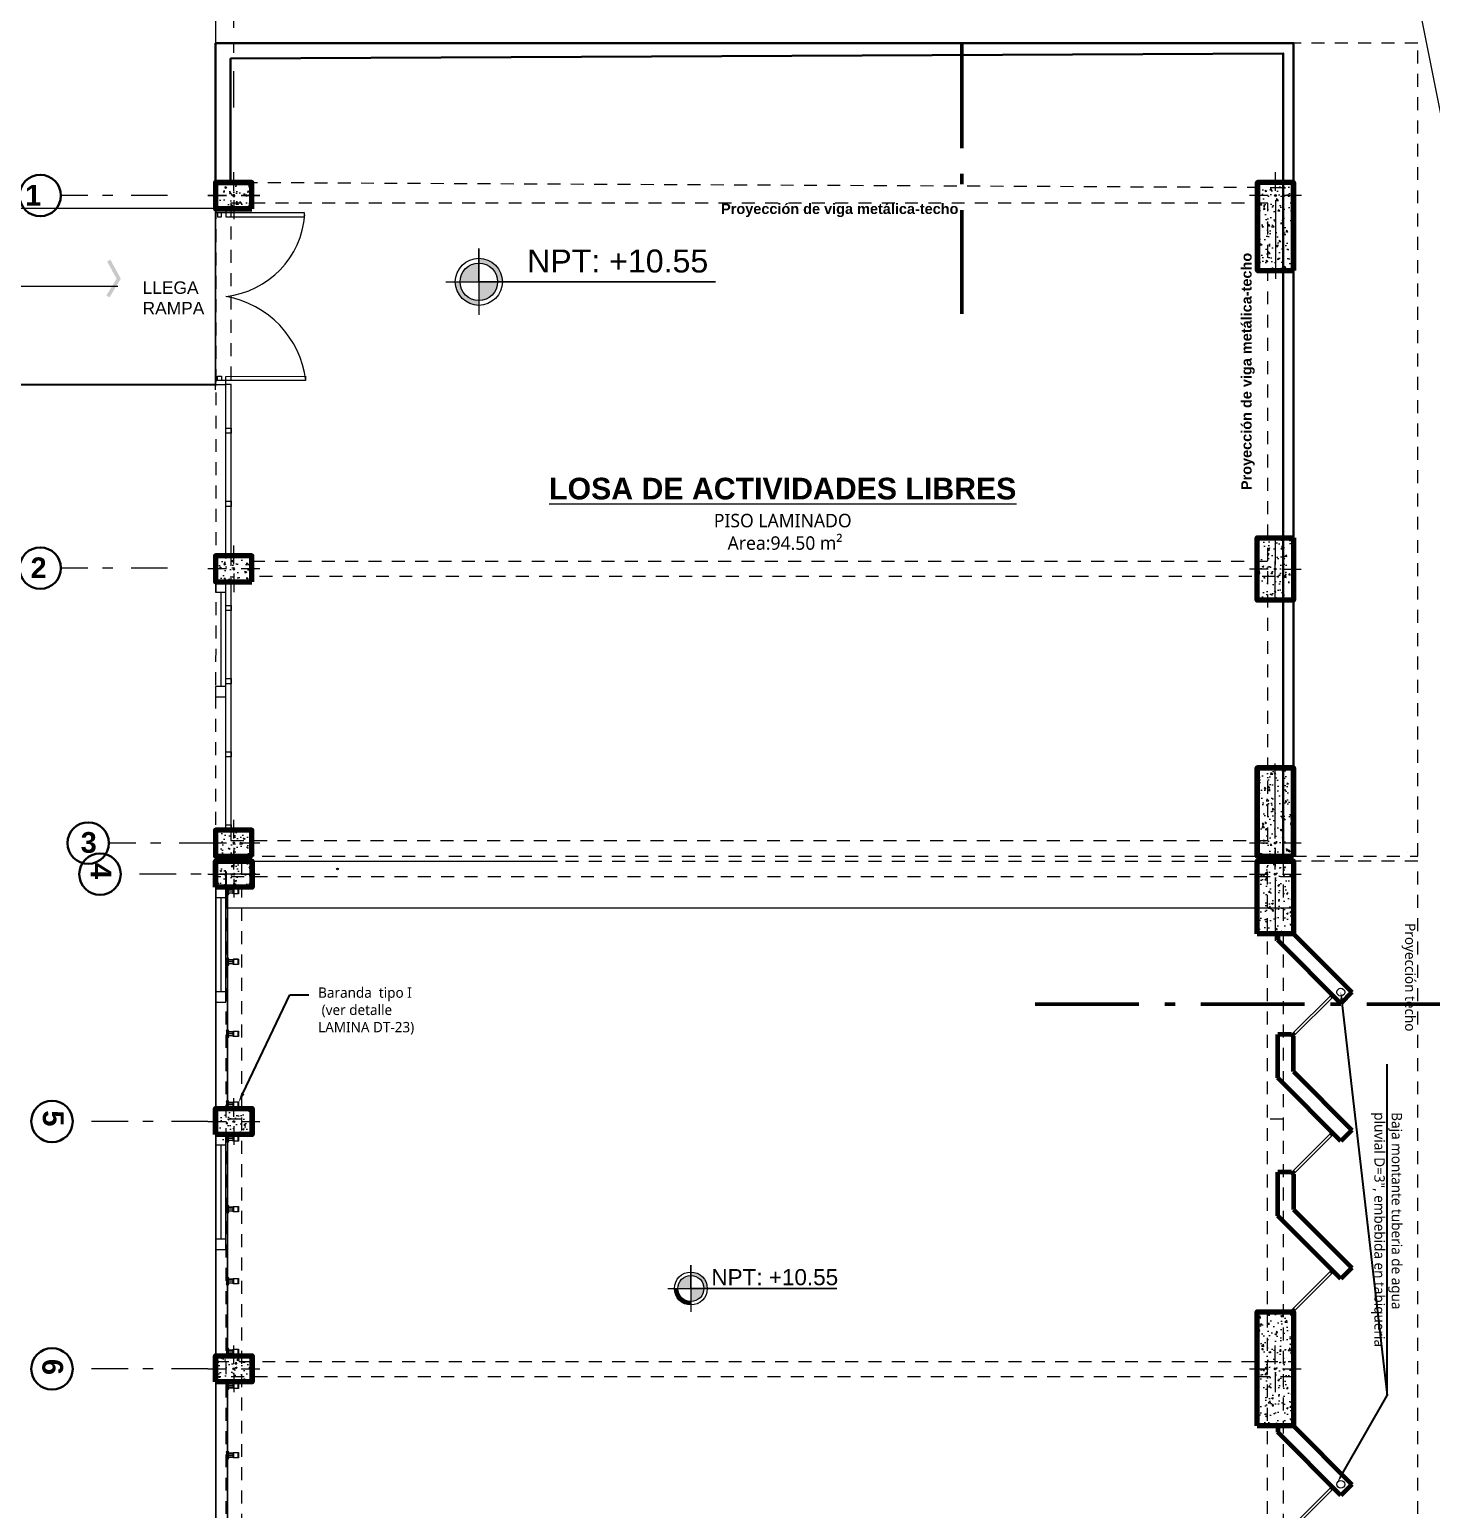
# Model space of a CAD drawing. Header units: metres. Extents: x 27 to 147, y -173 to 8.
# Drawn here: x 115.34 to 128.87, y -17.71 to -3.43 of the extents above; entities that cross this region are included whole.
import ezdxf
from ezdxf import colors
from ezdxf.entities.mleader import LeaderData, LeaderLine
from ezdxf.enums import TextEntityAlignment as Align
from ezdxf.math import Vec2, Vec3

# ---------------------------------------------------------------- set-up
doc = ezdxf.new("R2010")
doc.units = ezdxf.units.M
for name, pattern in [('1CORTE', [1.5, 1, -0.25, 0, -0.25]), ('DASHED2', [0.375, 0.25, -0.125]), ('Dot & Dashed', [0.670278, 0.352778, -0.176389, 0, -0.141111]), ('HIDDEN2', [0.1875, 0.125, -0.0625]), ('Rayas', [282.222223, 141.111112, -141.111112]), ('RAYITAS2', [0.1875, 0.125, -0.0625])]:
    doc.linetypes.add(name, pattern=pattern)
for name, color, linetype, lineweight in [('05', 152, 'Continuous', 50), ('2D Drafting - General_Pen_No__46', 7, 'Continuous', 25), ('AA. Proyeccion Corte', 10, '1CORTE', 50), ('COLUMNAS 50', 32, 'Continuous', 70), ('Cotas varias El', 253, 'Continuous', 13), ('flechas', 180, 'Continuous', 15), ('GRAFO 0 BLANCO', 7, 'Continuous', 0), ('GRAFO 3', 22, 'Continuous', 30), ('GRAFO 4', 7, 'Continuous', 30), ('GRAFO01', 7, 'Continuous', 0), ('Letras El', 9, 'Continuous', 5), ('letras sr', 7, 'Continuous', 5), ('Muros el', 144, 'Continuous', 60), ('parasoles', 11, 'Continuous', 20), ('Proyeccciones', 1, 'DASHED2', 18), ('PROYECCION LOSA', 7, 'Rayas', 5), ('proyecciones', 1, 'DASHED2', 5), ('Structural - Bearing_Pen_No__20', 1, 'Continuous', 0), ('TEXTO 100', 7, 'Continuous', 20), ('tuberia de montantes', 10, 'Continuous', 0), ('Vanos', 140, 'Continuous', 5), ('vidrio templado', 150, 'Continuous', 5)]:
    doc.layers.add(name, color=color, linetype=linetype, lineweight=lineweight)
doc.layers.add('Structural - Combined_Pen_No__161', color=7, linetype='Continuous', lineweight=13, true_color=0x6a6a6a)
doc.styles.add('Generales', font='trebuc.ttf', dxfattribs={"height": 0.1})
doc.styles.add('GENERATED_STYLE_1', font='arialbd.ttf')
doc.styles.add('GENERATED_STYLE_2', font='arial.ttf')
doc.styles.add('JOS', font='arial.ttf', dxfattribs={"height": 1})
doc.styles.add('Santa Rosa 1 50', font='trebuc.ttf')
pattern_1 = [(320, (0, 0), (-0.015060515, -0.17214244), [0.018, -0.198]), (265, (0, 0), (0.18052611, 0.03330032), [0.0144, -0.1584]), (10.45144, (-0.00126, -0.01435), (0.1654656, -0.13884213), [0.01529765, -0.16827411]), (316.1842, (0.048, -7e-10), (-0.03972463, -0.25613792), [0.027, -0.297]), (6.63563, (0.0447, -0.02134), (0.23378846, -0.22431887), [0.02294648, -0.2524113]), (261.18416, (0.048, -7e-10), (0.23378846, -0.22431887), [0.0216, -0.2376]), (291, (0.036, -0.024), (-0.096628536, -0.14325769), [0.018, -0.198]), (236, (0.036, -0.024), (0.17403601, -0.05839568), [0.0144, -0.1584]), (341.45144, (0.02795, -0.03594), (0.07740747, -0.20165337), [0.01529765, -0.16827411]), (307.5, (0, 0), (0.079894525, -0.002918366), [0, -0.15648, 0, -0.1608, 0, -0.159]), (277.5, (0, 0), (0.09465881, -0.06313669), [0, -0.09168, 0, -0.15288, 0, -0.0606]), (237.5, (7e-10, 0.05352), (-0.005413171, -0.128117385), [0, -0.06, 0, -0.1872, 0, -0.2484]), (227.5, (1e-09, 0.07752), (0.024025194, -0.13996468), [0, -0.078, 0, -0.12432, 0, -0.1764])]

# ---------------------------------------------------------------- blocks, each defined once
blk = doc.blocks.new('columna pasillos')
at = {"layer": 'GRAFO 0 BLANCO'}
h = blk.add_hatch(dxfattribs=at)
h.set_pattern_fill('AR-CONC', color=256, scale=0.024, angle=-90)
h.set_pattern_definition(pattern_1)
h.paths.add_polyline_path([(-235.535, 35.024), (-235.785, 35.024), (-235.785, 34.674), (-235.535, 34.674)])
h.paths.add_polyline_path([(-235.651, 34.849, -1), (-235.668, 34.849, -1)], flags=16)
at = {"layer": 'COLUMNAS 50', "color": 1, "linetype": 'Continuous', "lineweight": 9}
for p, q in [((-235.66, 35.099), (-235.66, 34.919)), ((-235.705, 34.849), (-235.885, 34.849)), ((-235.66, 34.779), (-235.66, 34.599)), ((-235.615, 34.849), (-235.435, 34.849))]:
    blk.add_line(p, q, dxfattribs=at)
at = {"layer": 'COLUMNAS 50', "linetype": 'Continuous'}
blk.add_lwpolyline([(-235.785, 35.024), (-235.535, 35.024), (-235.535, 34.674), (-235.785, 34.674)], close=True, dxfattribs=at)
at = {"layer": 'COLUMNAS 50', "color": 1, "linetype": 'Continuous', "lineweight": 9}
blk.add_circle((-235.66, 34.849), 0.00871, dxfattribs=at)
blk.add_point((-235.66, 34.849), dxfattribs=at)
blk = doc.blocks.new('A$C080739DF')
at = {"layer": 'parasoles', "linetype": 'Continuous'}
h = blk.add_hatch(dxfattribs=at)
h.set_pattern_fill('LIGHTWEIGHT_CONCRETE', color=256, scale=0.001, style=0, pattern_type=2)
h.set_pattern_definition([(0, (184.8167, -24.7291), (0, 0.779423), [0.04875, -0.40125]), (0, (185.0417, -24.3394), (0, 0.779423), [0.04875, -0.40125]), (60, (184.8167, -24.7291), (-0.675, 0.3897114), [0.04875, -0.40125]), (60, (185.2667, -24.7291), (-0.675, 0.3897114), [0.04875, -0.40125]), (120, (184.8655, -24.7291), (0.675, 0.3897114), [0.04875, -0.40125]), (120, (185.3155, -24.7291), (0.675, 0.3897114), [0.04875, -0.40125]), (0, (184.81671, -24.6541), (0, 0.15), [0, -0.15, 0, -0.225]), (45, (184.89171, -24.6541), (-0.10606602, 0.10606602), [0, -0.1125, 0, -0.1875])])
h.paths.add_polyline_path([(0, 0), (0.1, 0), (0.1, 0.1), (0, 0.1)])
for p, q in [((0.1, 1.112), (0, 1.112)), ((0, 1.112), (0, 1.012)), ((0, 1.012), (0.1, 1.012)), ((0.1, 1.012), (0.1, 1.112)), ((0.1, 0.1), (0, 0.1)), ((0, 0.1), (0, 0)), ((0.1, 0), (0.1, 0.1)), ((0, 0), (0.1, 0))]:
    blk.add_line(p, q, dxfattribs=at)
at = {"layer": 'parasoles', "linetype": 'Continuous', "flags": 128}
for points in [[(0, 1.012), (0, 0.1)], [(0.05, 0.1), (0.05, 1.012)]]:
    blk.add_lwpolyline(points, dxfattribs=at)

msp = doc.modelspace()

# ---------------------------------------------------------------- hatches: boundary and pattern name
at = {"layer": 'flechas'}
msp.add_hatch(color=256, dxfattribs=at).paths.add_polyline_path([(116.123, -5.648), (116.092, -5.665), (116.183, -5.832), (116.085, -5.994), (116.115, -6.012), (116.224, -5.832)])
at = {"layer": 'GRAFO 0 BLANCO'}
h = msp.add_hatch(dxfattribs=at)
h.set_pattern_fill('AR-CONC', color=256, scale=0.024, angle=-90)
h.set_pattern_definition(pattern_1)
h.paths.add_polyline_path([(127.542, -4.904), (127.192, -4.904), (127.192, -5.754), (127.542, -5.754)])
h.paths.add_polyline_path([(127.359, -5.029, -1), (127.376, -5.029, -1)], flags=16)
h = msp.add_hatch(dxfattribs=at)
h.set_pattern_fill('AR-CONC', color=256, scale=0.024)
h.set_pattern_definition([(50, (-58.19842, 47.69486), (0.17214244, -0.01506051), [0.018, -0.198]), (355, (-58.19842, 47.69486), (-0.03330032, 0.18052611), [0.0144, -0.1584]), (100.45144, (-58.18408, 47.6936), (0.13884212, 0.1654656), [0.01529765, -0.1682741]), (46.1842, (-58.19842, 47.74286), (0.25613792, -0.03972463), [0.027, -0.297]), (96.63564, (-58.17708, 47.73954), (0.22431887, 0.23378846), [0.02294648, -0.2524113]), (351.18416, (-58.19842, 47.74286), (0.22431887, 0.23378846), [0.0216, -0.2376]), (21, (-58.17442, 47.73086), (0.14325769, -0.09662853), [0.018, -0.198]), (326, (-58.17442, 47.73086), (0.05839568, 0.17403601), [0.0144, -0.1584]), (71.45144, (-58.16248, 47.7228), (0.20165337, 0.07740748), [0.01529765, -0.1682741]), (37.5, (-58.19842, 47.694855), (0.002918365, 0.079894525), [0, -0.15648, 0, -0.1608, 0, -0.159]), (7.5, (-58.19842, 47.694855), (0.06313669, 0.09465881), [0, -0.09168, 0, -0.15288, 0, -0.0606]), (327.5, (-58.25194, 47.694855), (0.128117385, -0.00541317), [0, -0.06, 0, -0.1872, 0, -0.2484]), (317.5, (-58.27594, 47.69486), (0.13996468, 0.024025196), [0, -0.078, 0, -0.12432, 0, -0.1764])])
h.paths.add_polyline_path([(127.54, -8.334), (127.19, -8.334), (127.19, -8.934), (127.54, -8.934)])
h = msp.add_hatch(dxfattribs=at)
h.set_pattern_fill('AR-CONC', color=256, scale=0.024, angle=-90)
h.set_pattern_definition(pattern_1)
h.paths.add_polyline_path([(127.54, -11.404), (127.54, -10.554), (127.19, -10.554), (127.19, -11.404)])
h.paths.add_polyline_path([(127.356, -11.279, -1), (127.373, -11.279, -1)], flags=16)
h = msp.add_hatch(dxfattribs=at)
h.set_pattern_fill('AR-CONC', color=256, scale=0.024)
h.set_pattern_definition([(50, (162.21363, 224.08091), (0.17214244, -0.015060515), [0.018, -0.198]), (355, (162.21363, 224.08091), (-0.03330032, 0.18052611), [0.0144, -0.1584]), (100.45144, (162.22798, 224.07966), (0.13884213, 0.1654656), [0.01529765, -0.16827411]), (46.1842, (162.21363, 224.1289), (0.25613792, -0.03972463), [0.027, -0.297]), (96.63563, (162.23498, 224.1256), (0.22431887, 0.23378846), [0.02294648, -0.2524113]), (351.18416, (162.21363, 224.1289), (0.22431887, 0.23378846), [0.0216, -0.2376]), (21, (162.23763, 224.11691), (0.14325769, -0.096628536), [0.018, -0.198]), (326, (162.23763, 224.11691), (0.05839568, 0.17403601), [0.0144, -0.1584]), (71.45144, (162.24957, 224.10886), (0.20165337, 0.07740747), [0.01529765, -0.16827411]), (37.5, (162.213634, 224.08091), (0.002918366, 0.079894525), [0, -0.15648, 0, -0.1608, 0, -0.159]), (7.5, (162.21363, 224.08091), (0.06313669, 0.09465881), [0, -0.09168, 0, -0.15288, 0, -0.0606]), (327.5, (162.160114, 224.08091), (0.128117385, -0.005413171), [0, -0.06, 0, -0.1872, 0, -0.2484]), (317.5, (162.13611, 224.08091), (0.13996468, 0.024025194), [0, -0.078, 0, -0.12432, 0, -0.1764])])
h.paths.add_polyline_path([(127.19, -12.154), (127.54, -12.154), (127.54, -11.454), (127.19, -11.454)])
h.paths.add_polyline_path([(127.356, -11.579, -1), (127.373, -11.579, -1)], flags=16)
h = msp.add_hatch(dxfattribs=at)
h.set_pattern_fill('AR-CONC', color=256, scale=0.024)
h.set_pattern_definition([(50, (162.21363, 219.30591), (0.17214244, -0.015060515), [0.018, -0.198]), (355, (162.21363, 219.30591), (-0.03330032, 0.18052611), [0.0144, -0.1584]), (100.45144, (162.22798, 219.30466), (0.13884213, 0.1654656), [0.01529765, -0.16827411]), (46.1842, (162.21363, 219.35391), (0.25613792, -0.03972463), [0.027, -0.297]), (96.63563, (162.23498, 219.3506), (0.22431887, 0.23378846), [0.02294648, -0.2524113]), (351.18416, (162.21363, 219.3539), (0.22431887, 0.23378846), [0.0216, -0.2376]), (21, (162.23763, 219.34191), (0.14325769, -0.096628536), [0.018, -0.198]), (326, (162.23763, 219.34191), (0.05839568, 0.17403601), [0.0144, -0.1584]), (71.45144, (162.24957, 219.33386), (0.20165337, 0.07740747), [0.01529765, -0.16827411]), (37.5, (162.213634, 219.30591), (0.002918366, 0.079894525), [0, -0.15648, 0, -0.1608, 0, -0.159]), (7.5, (162.21363, 219.30591), (0.06313669, 0.09465881), [0, -0.09168, 0, -0.15288, 0, -0.0606]), (327.5, (162.160114, 219.30591), (0.128117385, -0.005413171), [0, -0.06, 0, -0.1872, 0, -0.2484]), (317.5, (162.13611, 219.30591), (0.13996468, 0.024025194), [0, -0.078, 0, -0.12432, 0, -0.1764])])
h.paths.add_polyline_path([(127.19, -16.904), (127.54, -16.904), (127.54, -15.804), (127.19, -15.804)])
h.paths.add_polyline_path([(127.356, -16.354, -1), (127.373, -16.354, -1)], flags=16)
at = {"layer": 'TEXTO 100', "ltscale": 1.3}
h = msp.add_hatch(color=7, dxfattribs=at)
edge = h.paths.add_edge_path()
edge.add_line((119.86, -5.862), (119.679, -5.862))
edge.add_line((119.679, -5.862), (119.679, -6.042))
edge.add_arc((119.679, -5.862), 0.181, 270, 360)
edge = h.paths.add_edge_path()
edge.add_arc((119.679, -5.862), 0.181, 90, 180)
edge.add_line((119.499, -5.862), (119.679, -5.862))
edge.add_line((119.679, -5.862), (119.679, -5.681))
edge = h.paths.add_edge_path()
edge.add_line((119.679, -5.635), (119.679, -5.681))
edge.add_arc((119.679, -5.862), 0.181, 0, 90, ccw=False)
edge.add_line((119.86, -5.862), (119.906, -5.862))
edge.add_arc((119.679, -5.862), 0.227, 0, 90)
for color, points in [(7, [(119.499, -5.862), (119.453, -5.862, 0.414214), (119.679, -6.088), (119.679, -6.042, -0.414214)]), (256, [(121.599, -15.578), (121.566, -15.578, 0.416353), (121.726, -15.737), (121.726, -15.705, -0.416899)])]:
    msp.add_hatch(color=color, dxfattribs=at).paths.add_polyline_path(points)
h = msp.add_hatch(color=256, dxfattribs=at)
edge = h.paths.add_edge_path()
edge.add_line((121.852, -15.578), (121.725, -15.578))
edge.add_line((121.725, -15.578), (121.725, -15.705))
edge.add_arc((121.725, -15.578), 0.126, 270, 360)
edge = h.paths.add_edge_path()
edge.add_arc((121.725, -15.578), 0.126, 90, 180)
edge.add_line((121.599, -15.578), (121.725, -15.578))
edge.add_line((121.725, -15.578), (121.725, -15.452))
edge = h.paths.add_edge_path()
edge.add_line((121.725, -15.419), (121.725, -15.452))
edge.add_arc((121.725, -15.578), 0.126, 0, 90, ccw=False)
edge.add_line((121.852, -15.578), (121.884, -15.578))
edge.add_arc((121.725, -15.578), 0.159, 0, 90)

# ---------------------------------------------------------------- linework, layer by layer
msp.add_line((113.628, -6.854), (117.142, -6.854))
at = {"layer": '05'}
msp.add_lwpolyline([(117.489, -8.757), (117.489, -8.507), (117.139, -8.507), (117.139, -8.757)], close=True, dxfattribs=at)
msp.add_lwpolyline([(117.489, -8.757), (117.489, -8.507), (117.139, -8.507), (117.139, -8.757)], close=True, dxfattribs=at)
msp.add_lwpolyline([(117.489, -11.404), (117.49, -11.404), (117.49, -11.154), (117.14, -11.154), (117.14, -11.404)], dxfattribs=at)
at = {"layer": 'AA. Proyeccion Corte', "color": 7}
for p, q in [((124.339, -6.171), (124.339, 0.57)), ((125.048, -12.835), (132.521, -12.835))]:
    msp.add_line(p, q, dxfattribs=at)
at = {"layer": 'COLUMNAS 50', "color": 1, "linetype": 'Continuous', "lineweight": 9}
for p, q in [((127.367, -4.984), (127.367, -4.804)), ((127.297, -5.029), (127.117, -5.029)), ((127.367, -5.074), (127.367, -5.834)), ((127.617, -5.029), (127.437, -5.029)), ((127.365, -11.234), (127.364, -10.511)), ((127.295, -11.279), (127.115, -11.279)), ((127.615, -11.279), (127.435, -11.279)), ((127.365, -11.324), (127.365, -11.504)), ((127.365, -11.534), (127.365, -11.354)), ((127.115, -11.579), (127.295, -11.579)), ((127.365, -11.624), (127.365, -12.223)), ((127.435, -11.579), (127.615, -11.579)), ((127.365, -16.309), (127.365, -16.129)), ((127.115, -16.354), (127.295, -16.354)), ((127.365, -16.399), (127.365, -16.579)), ((127.435, -16.354), (127.615, -16.354))]:
    msp.add_line(p, q, dxfattribs=at)
at = {"layer": 'COLUMNAS 50', "linetype": 'Continuous'}
for p, q in [((127.19, -4.904), (127.19, -5.754)), ((127.54, -4.904), (127.54, -5.754)), ((127.19, -5.754), (127.54, -5.754)), ((127.19, -11.404), (127.19, -10.554)), ((127.19, -10.554), (127.54, -10.554)), ((127.54, -10.554), (127.54, -11.404))]:
    msp.add_line(p, q, dxfattribs=at)
for points in [[(127.542, -5.754), (127.542, -4.904), (127.192, -4.904), (127.192, -5.754)], [(127.54, -8.334), (127.54, -8.934), (127.19, -8.934), (127.19, -8.334)], [(127.54, -11.404), (127.54, -10.554), (127.19, -10.554), (127.19, -11.404)], [(127.19, -12.154), (127.19, -11.454), (127.54, -11.454), (127.54, -12.154)], [(127.19, -16.904), (127.19, -15.804), (127.54, -15.804), (127.54, -16.904)]]:
    msp.add_lwpolyline(points, close=True, dxfattribs=at)
at = {"layer": 'COLUMNAS 50', "color": 1, "linetype": 'Continuous', "lineweight": 9}
for centre in [(127.367, -5.029), (127.365, -11.279), (118.315, -11.529), (118.315, -11.529), (127.365, -11.579), (127.365, -16.354)]:
    msp.add_circle(centre, 0.00871, dxfattribs=at)
for p in [(127.367, -5.029), (127.365, -11.279), (118.315, -11.529), (118.315, -11.529), (127.365, -11.579), (127.365, -16.354)]:
    msp.add_point(p, dxfattribs=at)
at = {"layer": 'Cotas varias El', "linetype": 'Dot & Dashed'}
for p, q in [((117.315, -4.18), (117.315, -2.912)), ((116.676, -5.029), (115.646, -5.029)), ((116.676, -5.029), (115.646, -5.029)), ((116.676, -8.625), (115.646, -8.625)), ((117.139, -11.279), (116.109, -11.279)), ((117.139, -11.279), (116.109, -11.279)), ((117.528, -11.579), (116.223, -11.579)), ((117.528, -11.579), (116.223, -11.579)), ((117.065, -13.966), (115.76, -13.966)), ((117.065, -13.966), (115.76, -13.966)), ((117.065, -16.354), (115.76, -16.354)), ((117.065, -16.354), (115.76, -16.354))]:
    msp.add_line(p, q, dxfattribs=at)
at = {"layer": 'Cotas varias El'}
for p, q in [((117.14, -4.267), (117.14, -5.018)), ((117.24, -11.554), (117.24, -11.854)), ((117.24, -11.554), (117.24, -11.854)), ((117.24, -11.904), (127.54, -11.904))]:
    msp.add_line(p, q, dxfattribs=at)
msp.add_lwpolyline([(117.489, -11.454), (120.439, -11.454)], dxfattribs=at)
at = {"layer": 'flechas'}
msp.add_lwpolyline([(103.872, -10.71), (103.872, -5.904), (116.194, -5.904)], dxfattribs=at)
at = {"layer": 'GRAFO 0 BLANCO', "color": 7}
msp.add_lwpolyline([(70.185, -2.181), (83.803, -2.463), (99.193, -2.771), (103.253, -2.848), (116.561, -3.035), (128.571, -2.288), (139.003, -54.576)], dxfattribs=at)
at = {"layer": 'GRAFO 3', "linetype": 'Continuous'}
for centre in [(115.446, -5.029), (115.446, -5.029), (115.446, -8.625), (115.909, -11.279), (116.023, -11.579), (115.56, -13.966), (115.56, -16.354), (115.56, -16.354)]:
    msp.add_circle(centre, 0.2, dxfattribs=at)
at = {"layer": 'GRAFO 4', "linetype": 'Continuous'}
for points in [[(117.137, -3.557), (117.137, -3.657), (117.137, -4.904), (117.284, -4.904), (117.284, -3.707), (127.442, -3.657), (127.442, -11.404), (127.542, -11.404), (127.542, -3.557), (117.137, -3.557)], [(128.64, -11.367), (128.64, -11.367)]]:
    msp.add_lwpolyline(points, dxfattribs=at)
msp.add_lwpolyline([(117.239, -8.632), (117.239, -8.632)], close=True, dxfattribs=at)
at = {"layer": 'GRAFO01'}
msp.add_line((117.139, -11.704), (117.14, -40.254), dxfattribs=at)
at = {"layer": 'GRAFO01', "color": 251, "linetype": 'DASHED2', "lineweight": 9, "ltscale": 0.2}
for points in [[(117.139, -11.704), (117.139, -11.454), (117.489, -11.454), (117.489, -11.704)], [(117.14, -11.704), (117.14, -11.454), (117.49, -11.454), (117.49, -11.704)], [(117.139, -14.091), (117.139, -13.841), (117.489, -13.841), (117.489, -14.091)], [(117.14, -14.091), (117.14, -13.841), (117.49, -13.841), (117.49, -14.091)], [(117.14, -14.091), (117.14, -13.841), (117.49, -13.841), (117.49, -14.091)], [(117.139, -16.479), (117.139, -16.229), (117.489, -16.229), (117.489, -16.479)], [(117.14, -16.479), (117.14, -16.229), (117.49, -16.229), (117.49, -16.479)], [(117.14, -16.479), (117.14, -16.229), (117.49, -16.229), (117.49, -16.479)]]:
    msp.add_lwpolyline(points, close=True, dxfattribs=at)
at = {"layer": 'Muros el', "ltscale": 0.05}
for p, q in [((127.522, -13.126), (127.39, -13.126)), ((127.54, -13.144), (127.522, -13.126)), ((127.39, -14.876), (127.39, -14.456)), ((127.522, -14.456), (127.39, -14.456)), ((127.54, -14.474), (127.522, -14.456))]:
    msp.add_line(p, q, dxfattribs=at)
for points in [[(127.39, -12.154), (127.39, -12.154), (127.39, -12.154), (127.39, -12.216)], [(127.999, -12.826), (127.39, -12.216)], [(127.54, -12.154), (128.105, -12.719)], [(128.105, -12.719), (127.999, -12.826)], [(127.39, -13.546), (127.39, -13.126)], [(127.54, -13.484), (127.54, -13.144)], [(127.999, -14.156), (127.39, -13.546)], [(127.54, -13.484), (128.105, -14.049)], [(128.105, -14.049), (127.999, -14.156)], [(127.54, -14.474), (127.54, -14.814)], [(127.54, -14.814), (128.105, -15.38)], [(127.999, -15.486), (127.39, -14.876)], [(128.105, -15.38), (127.999, -15.486)], [(127.39, -16.904), (127.39, -16.966)], [(127.999, -17.576), (127.39, -16.966)], [(127.54, -16.904), (128.105, -17.469)], [(128.105, -17.469), (127.999, -17.576)]]:
    msp.add_lwpolyline(points, dxfattribs=at)
at = {"layer": 'Proyeccciones', "color": 0, "linetype": 'Continuous'}
for points in [[(117.139, -5.056), (117.139, -4.906)], [(117.139, -6.904), (117.139, -4.954)], [(117.14, -6.868), (117.14, -4.917)], [(117.142, -6.854), (117.142, -5.154), (102.872, -5.154), (102.872, -11.258)]]:
    msp.add_lwpolyline(points, dxfattribs=at)
at = {"layer": 'PROYECCION LOSA'}
msp.add_lwpolyline([(117.14, -4.992), (117.14, -2.792)], dxfattribs=at)
at = {"layer": 'proyecciones', "linetype": 'HIDDEN2'}
for points in [[(127.542, -11.404), (128.74, -11.404), (128.74, -3.557), (127.542, -3.557)], [(127.54, -40.254), (128.74, -40.254), (128.74, -11.454), (127.54, -11.454)]]:
    msp.add_lwpolyline(points, dxfattribs=at)
at = {"layer": 'proyecciones', "color": 61, "linetype": 'RAYITAS2', "true_color": 0xedee99}
for points in [[(117.139, -11.404), (127.442, -11.404), (127.442, -4.954), (117.14, -4.904)], [(117.285, -11.254), (127.292, -11.254), (127.292, -5.104), (117.285, -5.104)], [(117.489, -8.557), (127.362, -8.557), (127.362, -8.707), (117.489, -8.707)], [(127.54, -11.454), (127.54, -11.604), (117.14, -11.604), (117.14, -11.454)], [(127.54, -16.281), (127.54, -16.431), (117.14, -16.431), (117.14, -16.281)]]:
    msp.add_lwpolyline(points, close=True, dxfattribs=at)
at = {"layer": 'proyecciones', "color": 61, "linetype": 'HIDDEN2', "true_color": 0xedee99}
for points in [[(117.389, -11.454), (117.39, -40.254), (117.24, -40.254), (117.239, -11.454)], [(117.39, -11.454), (117.39, -40.254), (117.24, -40.254), (117.24, -11.454)], [(127.44, -11.454), (127.44, -40.254), (127.29, -40.254), (127.29, -11.454)]]:
    msp.add_lwpolyline(points, close=True, dxfattribs=at)
at = {"layer": 'proyecciones', "color": 61, "linetype": 'RAYITAS2', "true_color": 0xedee99}
for points in [[(117.39, -13.944), (117.24, -13.944)], [(117.39, -13.944), (117.24, -13.944)], [(127.44, -13.944), (127.29, -13.944)]]:
    msp.add_lwpolyline(points, dxfattribs=at)
at = {"layer": 'Structural - Bearing_Pen_No__20', "linetype": 'Continuous'}
for p, q in [((127.365, -8.312), (127.365, -8.589)), ((127.295, -8.634), (127.115, -8.634)), ((127.365, -8.955), (127.365, -8.679)), ((127.435, -8.634), (127.615, -8.634))]:
    msp.add_line(p, q, dxfattribs=at)
msp.add_circle((127.365, -8.634), 0.00871, dxfattribs=at)
msp.add_point((127.365, -8.634), dxfattribs=at)
at = {"layer": 'TEXTO 100', "color": 7, "ltscale": 1.3}
msp.add_lwpolyline([(119.359, -5.862), (121.963, -5.862), (119.679, -5.862), (119.679, -5.541), (119.679, -6.182)], dxfattribs=at)
at = {"layer": 'TEXTO 100', "ltscale": 1.3}
msp.add_lwpolyline([(121.502, -15.578), (123.133, -15.578), (121.726, -15.578), (121.726, -15.354), (121.726, -15.802)], dxfattribs=at)
at = {"layer": 'TEXTO 100', "color": 7, "ltscale": 1.3}
for radius in [0.227, 0.181]:
    msp.add_circle((119.679, -5.862), radius, dxfattribs=at)
at = {"layer": 'TEXTO 100', "ltscale": 1.3}
for radius in [0.159, 0.126]:
    msp.add_circle((121.725, -15.578), radius, dxfattribs=at)
at = {"layer": 'tuberia de montantes'}
for centre in [(127.997, -12.718), (127.997, -17.468)]:
    msp.add_circle(centre, 0.0375, dxfattribs=at)
at = {"layer": 'Vanos', "color": 145, "lineweight": 5}
msp.add_line((117.14, -11.454), (117.14, -40.104), dxfattribs=at)
at = {"layer": 'Vanos', "linetype": 'Continuous'}
for p, q in [((127.54, -13.144), (127.929, -12.755)), ((127.54, -13.108), (127.893, -12.755)), ((127.893, -12.755), (127.911, -12.737)), ((127.911, -12.772), (127.893, -12.755)), ((127.929, -12.755), (127.911, -12.737)), ((127.929, -12.755), (127.911, -12.772)), ((127.522, -13.126), (127.54, -13.108)), ((127.54, -13.108), (127.557, -13.126)), ((127.54, -14.474), (127.929, -14.085)), ((127.54, -14.438), (127.893, -14.085)), ((127.893, -14.085), (127.911, -14.067)), ((127.911, -14.103), (127.893, -14.085)), ((127.929, -14.085), (127.911, -14.067)), ((127.929, -14.085), (127.911, -14.103)), ((127.522, -14.456), (127.54, -14.438)), ((127.54, -14.438), (127.557, -14.456)), ((127.54, -15.804), (127.929, -15.415)), ((127.54, -15.768), (127.893, -15.415)), ((127.893, -15.415), (127.911, -15.397)), ((127.911, -15.433), (127.893, -15.415)), ((127.929, -15.415), (127.911, -15.397)), ((127.929, -15.415), (127.911, -15.433)), ((127.522, -15.786), (127.54, -15.768)), ((127.54, -15.804), (127.522, -15.786)), ((127.557, -15.786), (127.54, -15.768)), ((127.54, -17.894), (127.929, -17.505)), ((127.54, -17.858), (127.893, -17.505)), ((127.893, -17.505), (127.911, -17.487)), ((127.911, -17.522), (127.893, -17.505)), ((127.929, -17.505), (127.911, -17.487)), ((127.929, -17.505), (127.911, -17.522))]:
    msp.add_line(p, q, dxfattribs=at)
for points in [[(117.139, -5.195), (117.139, -5.154), (117.238, -5.154), (117.238, -5.195)], [(117.156, -5.195), (117.156, -5.236), (117.197, -5.236), (117.197, -5.195)], [(117.238, -5.195), (117.238, -5.236), (117.996, -5.236), (117.996, -5.195)], [(117.139, -6.813), (117.139, -6.854), (117.238, -6.854), (117.238, -6.813)], [(117.139, -6.813), (117.139, -6.854), (117.238, -6.854), (117.238, -6.813)], [(117.156, -6.813), (117.156, -6.771), (117.197, -6.771), (117.197, -6.813)], [(117.156, -6.813), (117.156, -6.771), (117.197, -6.771), (117.197, -6.813)], [(117.236, -6.813), (117.236, -6.777), (118.007, -6.771), (118.007, -6.813)]]:
    msp.add_lwpolyline(points, close=True, dxfattribs=at)
for points in [[(117.239, -8.507), (117.238, -6.854)], [(117.289, -8.507), (117.289, -6.854), (117.238, -6.854)], [(117.239, -7.273), (117.289, -7.273), (117.289, -7.323), (117.239, -7.323), (117.239, -7.273)], [(117.239, -7.979), (117.289, -7.979), (117.289, -8.029), (117.239, -8.029), (117.239, -7.979)], [(117.239, -11.154), (117.239, -8.757)], [(117.239, -11.154), (117.239, -8.757)], [(117.289, -11.154), (117.289, -8.757)], [(117.289, -11.154), (117.289, -8.757)], [(117.239, -8.985), (117.289, -8.985), (117.289, -9.035), (117.239, -9.035), (117.239, -8.985)], [(117.239, -9.691), (117.289, -9.691), (117.289, -9.741), (117.239, -9.741), (117.239, -9.691)], [(117.239, -10.398), (117.289, -10.398), (117.289, -10.448), (117.239, -10.448), (117.239, -10.398)], [(117.239, -11.104), (117.289, -11.104), (117.289, -11.154), (117.239, -11.154), (117.239, -11.104)]]:
    msp.add_lwpolyline(points, dxfattribs=at)
for centre, radius, start, end in [((117.143, -5.148), 0.86, 276.4801, 355.5855), ((117.072, -6.934), 0.946, 7.3491, 79.8313)]:
    msp.add_arc(centre, radius, start, end, dxfattribs=at)
at = {"layer": 'vidrio templado'}
for p, q in [((117.261, -11.761), (117.261, -11.723)), ((117.261, -11.723), (117.308, -11.723)), ((117.308, -11.723), (117.261, -11.723)), ((117.261, -11.761), (117.261, -11.723)), ((117.261, -11.723), (117.308, -11.723)), ((117.308, -11.723), (117.261, -11.723)), ((117.308, -11.742), (117.261, -11.742)), ((117.308, -11.742), (117.261, -11.742)), ((117.308, -11.761), (117.261, -11.761)), ((117.308, -11.761), (117.261, -11.761)), ((117.308, -11.761), (117.261, -11.761)), ((117.308, -11.761), (117.261, -11.761)), ((117.308, -11.723), (117.308, -11.761)), ((117.308, -11.723), (117.308, -11.761)), ((117.261, -12.443), (117.261, -12.405)), ((117.261, -12.405), (117.308, -12.405)), ((117.308, -12.405), (117.261, -12.405)), ((117.261, -12.443), (117.261, -12.405)), ((117.261, -12.405), (117.308, -12.405)), ((117.308, -12.405), (117.261, -12.405)), ((117.308, -12.424), (117.261, -12.424)), ((117.308, -12.424), (117.261, -12.424)), ((117.308, -12.405), (117.308, -12.443)), ((117.308, -12.405), (117.308, -12.443)), ((117.308, -12.443), (117.261, -12.443)), ((117.308, -12.443), (117.261, -12.443)), ((117.308, -12.443), (117.261, -12.443)), ((117.308, -12.443), (117.261, -12.443)), ((117.261, -13.139), (117.261, -13.101)), ((117.261, -13.101), (117.308, -13.101)), ((117.308, -13.101), (117.261, -13.101)), ((117.261, -13.139), (117.261, -13.101)), ((117.261, -13.101), (117.308, -13.101)), ((117.308, -13.101), (117.261, -13.101)), ((117.308, -13.12), (117.261, -13.12)), ((117.308, -13.12), (117.261, -13.12)), ((117.308, -13.139), (117.261, -13.139)), ((117.308, -13.139), (117.261, -13.139)), ((117.308, -13.139), (117.261, -13.139)), ((117.308, -13.139), (117.261, -13.139)), ((117.308, -13.101), (117.308, -13.139)), ((117.308, -13.101), (117.308, -13.139)), ((117.261, -13.822), (117.261, -13.784)), ((117.261, -13.784), (117.308, -13.784)), ((117.308, -13.784), (117.261, -13.784)), ((117.261, -13.822), (117.261, -13.784)), ((117.261, -13.784), (117.308, -13.784)), ((117.308, -13.784), (117.261, -13.784)), ((117.308, -13.803), (117.261, -13.803)), ((117.308, -13.803), (117.261, -13.803)), ((117.308, -13.822), (117.261, -13.822)), ((117.308, -13.822), (117.261, -13.822)), ((117.308, -13.822), (117.261, -13.822)), ((117.308, -13.822), (117.261, -13.822)), ((117.308, -13.784), (117.308, -13.822)), ((117.308, -13.784), (117.308, -13.822)), ((117.261, -14.148), (117.261, -14.11)), ((117.261, -14.148), (117.261, -14.11)), ((117.261, -14.111), (117.308, -14.111)), ((117.308, -14.111), (117.261, -14.111)), ((117.261, -14.111), (117.308, -14.111)), ((117.308, -14.111), (117.261, -14.111)), ((117.308, -14.13), (117.261, -14.13)), ((117.308, -14.13), (117.261, -14.13)), ((117.308, -14.111), (117.308, -14.149)), ((117.308, -14.111), (117.308, -14.149)), ((117.308, -14.149), (117.261, -14.149)), ((117.308, -14.149), (117.261, -14.149)), ((117.308, -14.149), (117.261, -14.149)), ((117.308, -14.149), (117.261, -14.149)), ((117.261, -14.831), (117.261, -14.793)), ((117.261, -14.793), (117.308, -14.793)), ((117.308, -14.793), (117.261, -14.793)), ((117.261, -14.831), (117.261, -14.793)), ((117.261, -14.793), (117.308, -14.793)), ((117.308, -14.793), (117.261, -14.793)), ((117.308, -14.812), (117.261, -14.812)), ((117.308, -14.812), (117.261, -14.812)), ((117.308, -14.831), (117.261, -14.831)), ((117.308, -14.831), (117.261, -14.831)), ((117.308, -14.831), (117.261, -14.831)), ((117.308, -14.831), (117.261, -14.831)), ((117.308, -14.793), (117.308, -14.831)), ((117.308, -14.793), (117.308, -14.831)), ((117.261, -15.527), (117.261, -15.489)), ((117.261, -15.489), (117.308, -15.489)), ((117.308, -15.489), (117.261, -15.489)), ((117.261, -15.527), (117.261, -15.489)), ((117.261, -15.489), (117.308, -15.489)), ((117.308, -15.489), (117.261, -15.489)), ((117.308, -15.508), (117.261, -15.508)), ((117.308, -15.508), (117.261, -15.508)), ((117.308, -15.527), (117.261, -15.527)), ((117.308, -15.527), (117.261, -15.527)), ((117.308, -15.527), (117.261, -15.527)), ((117.308, -15.527), (117.261, -15.527)), ((117.308, -15.489), (117.308, -15.527)), ((117.308, -15.489), (117.308, -15.527)), ((117.261, -16.21), (117.261, -16.172)), ((117.261, -16.172), (117.308, -16.172)), ((117.308, -16.172), (117.261, -16.172)), ((117.261, -16.21), (117.261, -16.172)), ((117.261, -16.172), (117.308, -16.172)), ((117.308, -16.172), (117.261, -16.172)), ((117.308, -16.191), (117.261, -16.191)), ((117.308, -16.191), (117.261, -16.191)), ((117.308, -16.21), (117.261, -16.21)), ((117.308, -16.21), (117.261, -16.21)), ((117.308, -16.21), (117.261, -16.21)), ((117.308, -16.21), (117.261, -16.21)), ((117.308, -16.172), (117.308, -16.21)), ((117.308, -16.172), (117.308, -16.21)), ((117.261, -16.498), (117.308, -16.498)), ((117.308, -16.498), (117.261, -16.498)), ((117.261, -16.498), (117.308, -16.498)), ((117.308, -16.498), (117.261, -16.498)), ((117.308, -16.536), (117.261, -16.536)), ((117.308, -16.536), (117.261, -16.536)), ((117.308, -16.498), (117.308, -16.536)), ((117.308, -16.498), (117.308, -16.536))]:
    msp.add_line(p, q, dxfattribs=at)
at = {"layer": 'vidrio templado', "flags": 128}
for points in [[(117.247, -11.78), (117.247, -11.704), (117.249, -11.704), (117.249, -11.78)], [(117.247, -11.78), (117.247, -11.704), (117.249, -11.704), (117.249, -11.78)], [(117.259, -11.78), (117.259, -11.729), (117.259, -11.704), (117.261, -11.704), (117.261, -11.729), (117.261, -11.78)], [(117.259, -11.78), (117.259, -11.704), (117.261, -11.704), (117.261, -11.78)], [(117.247, -12.462), (117.247, -12.386), (117.249, -12.386), (117.249, -12.462)], [(117.247, -12.462), (117.247, -12.386), (117.249, -12.386), (117.249, -12.462)], [(117.259, -12.462), (117.259, -12.412), (117.259, -12.386), (117.261, -12.386), (117.261, -12.412), (117.261, -12.462)], [(117.259, -12.462), (117.259, -12.386), (117.261, -12.386), (117.261, -12.462)], [(117.308, -12.45), (117.308, -12.447), (117.308, -12.399), (117.31, -12.399), (117.356, -12.399), (117.359, -12.399), (117.359, -12.45), (117.356, -12.45)], [(117.31, -12.447), (117.356, -12.447), (117.356, -12.401), (117.31, -12.401)], [(117.247, -13.158), (117.247, -13.082), (117.249, -13.082), (117.249, -13.158)], [(117.247, -13.158), (117.247, -13.082), (117.249, -13.082), (117.249, -13.158)], [(117.259, -13.158), (117.259, -13.108), (117.259, -13.082), (117.261, -13.082), (117.261, -13.108), (117.261, -13.158)], [(117.259, -13.158), (117.259, -13.082), (117.261, -13.082), (117.261, -13.158)], [(117.308, -13.146), (117.308, -13.143), (117.308, -13.095), (117.31, -13.095), (117.356, -13.095), (117.359, -13.095), (117.359, -13.146), (117.356, -13.146)], [(117.31, -13.143), (117.356, -13.143), (117.356, -13.097), (117.31, -13.097)], [(117.247, -13.841), (117.247, -13.765), (117.249, -13.765), (117.249, -13.841)], [(117.247, -13.841), (117.247, -13.765), (117.249, -13.765), (117.249, -13.841)], [(117.259, -13.841), (117.259, -13.79), (117.259, -13.765), (117.261, -13.765), (117.261, -13.79), (117.261, -13.841)], [(117.259, -13.841), (117.259, -13.765), (117.261, -13.765), (117.261, -13.841)], [(117.308, -13.829), (117.308, -13.826), (117.308, -13.778), (117.31, -13.778), (117.356, -13.778), (117.359, -13.778), (117.359, -13.829), (117.356, -13.829)], [(117.31, -13.826), (117.356, -13.826), (117.356, -13.78), (117.31, -13.78)], [(117.247, -14.167), (117.247, -14.091), (117.249, -14.091), (117.249, -14.167)], [(117.247, -14.167), (117.247, -14.091), (117.249, -14.091), (117.249, -14.167)], [(117.259, -14.167), (117.259, -14.117), (117.259, -14.091), (117.261, -14.091), (117.261, -14.117), (117.261, -14.167)], [(117.259, -14.167), (117.259, -14.091), (117.261, -14.091), (117.261, -14.167)], [(117.247, -14.85), (117.247, -14.774), (117.249, -14.774), (117.249, -14.85)], [(117.247, -14.85), (117.247, -14.774), (117.249, -14.774), (117.249, -14.85)], [(117.259, -14.85), (117.259, -14.799), (117.259, -14.774), (117.261, -14.774), (117.261, -14.799), (117.261, -14.85)], [(117.259, -14.85), (117.259, -14.774), (117.261, -14.774), (117.261, -14.85)], [(117.308, -14.837), (117.308, -14.835), (117.308, -14.786), (117.31, -14.786), (117.356, -14.786), (117.359, -14.786), (117.359, -14.837), (117.356, -14.837)], [(117.31, -14.835), (117.356, -14.835), (117.356, -14.789), (117.31, -14.789)], [(117.247, -15.546), (117.247, -15.47), (117.249, -15.47), (117.249, -15.546)], [(117.247, -15.546), (117.247, -15.47), (117.249, -15.47), (117.249, -15.546)], [(117.259, -15.546), (117.259, -15.495), (117.259, -15.47), (117.261, -15.47), (117.261, -15.495), (117.261, -15.546)], [(117.259, -15.546), (117.259, -15.47), (117.261, -15.47), (117.261, -15.546)], [(117.308, -15.533), (117.308, -15.531), (117.308, -15.482), (117.31, -15.482), (117.356, -15.482), (117.359, -15.482), (117.359, -15.533), (117.356, -15.533)], [(117.31, -15.531), (117.356, -15.531), (117.356, -15.485), (117.31, -15.485)], [(117.247, -16.229), (117.247, -16.153), (117.249, -16.153), (117.249, -16.229)], [(117.247, -16.229), (117.247, -16.153), (117.249, -16.153), (117.249, -16.229)], [(117.259, -16.229), (117.259, -16.178), (117.259, -16.153), (117.261, -16.153), (117.261, -16.178), (117.261, -16.229)], [(117.259, -16.229), (117.259, -16.153), (117.261, -16.153), (117.261, -16.229)], [(117.308, -16.216), (117.308, -16.214), (117.308, -16.165), (117.31, -16.165), (117.356, -16.165), (117.359, -16.165), (117.359, -16.216), (117.356, -16.216)], [(117.31, -16.214), (117.356, -16.214), (117.356, -16.168), (117.31, -16.168)], [(117.247, -16.555), (117.247, -16.479), (117.249, -16.479), (117.249, -16.555)], [(117.247, -16.555), (117.247, -16.479), (117.249, -16.479), (117.249, -16.555)], [(117.259, -16.555), (117.259, -16.504), (117.259, -16.479), (117.261, -16.479), (117.261, -16.504), (117.261, -16.555)], [(117.259, -16.555), (117.259, -16.479), (117.261, -16.479), (117.261, -16.555)], [(117.247, -17.225), (117.247, -17.149), (117.249, -17.149), (117.249, -17.225)], [(117.247, -17.225), (117.247, -17.149), (117.249, -17.149), (117.249, -17.225)], [(117.259, -17.225), (117.259, -17.174), (117.259, -17.149), (117.261, -17.149), (117.261, -17.174), (117.261, -17.225)], [(117.259, -17.225), (117.259, -17.149), (117.261, -17.149), (117.261, -17.225)], [(117.308, -17.212), (117.308, -17.21), (117.308, -17.161), (117.31, -17.161), (117.356, -17.161), (117.359, -17.161), (117.359, -17.212), (117.356, -17.212)], [(117.31, -17.21), (117.356, -17.21), (117.356, -17.164), (117.31, -17.164)]]:
    msp.add_lwpolyline(points, close=True, dxfattribs=at)
at = {"layer": 'vidrio templado'}
for points in [[(117.25, -11.704), (117.25, -13.841), (117.258, -13.841), (117.258, -11.704)], [(117.308, -11.768), (117.308, -11.765), (117.308, -11.717), (117.31, -11.717), (117.356, -11.717), (117.359, -11.717), (117.359, -11.768), (117.356, -11.768)], [(117.31, -11.765), (117.356, -11.765), (117.356, -11.719), (117.31, -11.719)], [(117.25, -14.091), (117.25, -16.229), (117.258, -16.229), (117.258, -14.091)], [(117.308, -14.155), (117.308, -14.153), (117.308, -14.104), (117.31, -14.104), (117.356, -14.104), (117.359, -14.104), (117.359, -14.155), (117.356, -14.155)], [(117.31, -14.153), (117.356, -14.153), (117.356, -14.107), (117.31, -14.107)], [(117.25, -16.479), (117.25, -18.604), (117.258, -18.604), (117.258, -16.479)], [(117.261, -16.536), (117.261, -16.498)], [(117.308, -16.517), (117.261, -16.517)], [(117.308, -16.536), (117.261, -16.536)], [(117.308, -16.543), (117.308, -16.54), (117.308, -16.492), (117.31, -16.492), (117.356, -16.492), (117.359, -16.492), (117.359, -16.543), (117.356, -16.543)], [(117.31, -16.54), (117.356, -16.54), (117.356, -16.494), (117.31, -16.494)], [(117.261, -17.206), (117.308, -17.206), (117.261, -17.206), (117.261, -17.168), (117.308, -17.168), (117.261, -17.168), (117.308, -17.168), (117.261, -17.168)], [(117.308, -17.168), (117.308, -17.206), (117.261, -17.206), (117.308, -17.206)], [(117.308, -17.187), (117.261, -17.187)]]:
    msp.add_lwpolyline(points, close=True, dxfattribs=at)
for centre, start, end in [((117.247, -11.713), 90, 270), ((117.261, -11.713), 270, 90), ((117.247, -11.772), 90, 270), ((117.261, -11.772), 270, 90), ((117.247, -12.395), 90, 270), ((117.261, -12.395), 270, 90), ((117.247, -12.454), 90, 270), ((117.261, -12.454), 270, 90), ((117.247, -13.091), 90, 270), ((117.261, -13.091), 270, 90), ((117.247, -13.15), 90, 270), ((117.261, -13.15), 270, 90), ((117.247, -13.774), 90, 270), ((117.247, -13.833), 90, 270), ((117.261, -13.774), 270, 90), ((117.261, -13.833), 270, 90), ((117.247, -14.1), 90, 270), ((117.261, -14.1), 270, 90), ((117.247, -14.159), 90, 270), ((117.261, -14.159), 270, 90), ((117.247, -14.782), 90, 270), ((117.247, -14.841), 90, 270), ((117.261, -14.782), 270, 90), ((117.261, -14.841), 270, 90), ((117.247, -15.478), 90, 270), ((117.247, -15.537), 90, 270), ((117.261, -15.478), 270, 90), ((117.261, -15.537), 270, 90), ((117.247, -16.161), 90, 270), ((117.247, -16.22), 90, 270), ((117.261, -16.161), 270, 90), ((117.261, -16.22), 270, 90), ((117.247, -16.488), 90, 270), ((117.247, -16.547), 90, 270), ((117.261, -16.488), 270, 90), ((117.261, -16.547), 270, 90), ((117.247, -17.157), 90, 270), ((117.247, -17.216), 90, 270), ((117.261, -17.157), 270, 90), ((117.261, -17.216), 270, 90)]:
    msp.add_arc(centre, 0.00476, start, end, dxfattribs=at)

# ---------------------------------------------------------------- block references
at = {"layer": 'COLUMNAS 50', "xscale": -1, "rotation": 270}
for p in [(82.465, 230.631), (82.465, 230.629), (82.465, 227.028), (82.465, 227.028), (82.465, 227.028), (82.465, 227.028), (82.465, 224.381), (82.465, 224.381)]:
    msp.add_blockref('columna pasillos', p, dxfattribs=at)
at = {"layer": 'COLUMNAS 50', "rotation": 89.99999999999999}
for p in [(152.163, 224.081), (152.163, 224.081), (152.164, 224.081), (152.164, 224.081), (152.163, 221.693), (152.164, 221.693), (152.163, 219.306), (152.163, 219.306), (152.164, 219.306), (152.164, 219.306)]:
    msp.add_blockref('columna pasillos', p, dxfattribs=at)
at = {"layer": 'Cotas varias El', "rotation": 180}
for p in [(117.239, -11.704), (117.239, -11.704), (117.239, -14.091)]:
    msp.add_blockref('A$C080739DF', p, dxfattribs=at)
at = {"layer": 'parasoles', "rotation": 180}
msp.add_blockref('A$C080739DF', (117.239, -8.757), dxfattribs=at)
msp.add_blockref('A$C080739DF', (117.239, -8.757), dxfattribs=at)

# ---------------------------------------------------------------- texts
at = {"char_height": 0.2, "width": 8.425260489275389e-15, "attachment_point": 9, "rotation": 0, "style": 'GENERATED_STYLE_1'}
for s, insert in [('1', (115.456, -5.126)), ('1', (115.456, -5.126)), ('2', (115.508, -8.722)), ('3', (115.992, -11.376))]:
    msp.add_mtext(s, dxfattribs=dict(at, insert=insert))
at = {"char_height": 0.2, "attachment_point": 9, "rotation": 270, "style": 'GENERATED_STYLE_1'}
for s, insert in [('4', (115.933, -11.626)), ('5', (115.469, -14.014)), ('6', (115.464, -16.413)), ('6', (115.464, -16.413))]:
    msp.add_mtext(s, dxfattribs=dict(at, insert=insert))
at = {"layer": '2D Drafting - General_Pen_No__46', "insert": (122.017, -5.238), "char_height": 0.1, "attachment_point": 7, "style": 'GENERATED_STYLE_1'}
msp.add_mtext('Proyección de viga metálica-techo', dxfattribs=at)
at = {"layer": '2D Drafting - General_Pen_No__46', "insert": (127.167, -7.872), "char_height": 0.1, "attachment_point": 7, "rotation": 90, "style": 'GENERATED_STYLE_1'}
msp.add_mtext('Proyección de viga metálica-techo', dxfattribs=at)
at = {"layer": 'GRAFO01', "style": 'JOS'}
for height, p in [(0.22181, (120.145, -5.772)), (0.15526, (121.923, -15.546))]:
    msp.add_text('NPT: +10.55', height=height, rotation=0, dxfattribs=at).set_placement(p)
at = {"layer": 'Letras El', "insert": (128.718, -12.052), "char_height": 0.115, "attachment_point": 1, "rotation": 270, "style": 'Generales'}
msp.add_mtext('{\\H0.86957x;Proyección techo} ', dxfattribs=at)
at = {"layer": 'letras sr', "insert": (124.762, -7.753), "char_height": 0.15884, "attachment_point": 3, "style": 'Santa Rosa 1 50'}
msp.add_mtext_dynamic_manual_height_columns('\\pxqc;{\\fSwis721 Ex BT|b1|i0|c0|p34;\\H1.3158x;\\LLOSA DE ACTIVIDADES LIBRES\\P\\fTrebuchet MS|b0|i0|c0|p34;\\H0.62201x;\\lPISO LAMINADO\\P Area:94.50 m²}', width=4.30076, gutter_width=1, heights=[0], dxfattribs=at)
at = {"layer": 'Structural - Combined_Pen_No__161', "color": 7, "style": 'GENERATED_STYLE_2'}
for tag, p in [('LLEGA', (116.434, -5.918)), ('RAMPA', (116.434, -6.116))]:
    msp.add_attdef(tag, text='  9 x 0.17 = 1.53', height=0.12, rotation=0, dxfattribs=at).set_placement(p, align=Align.MIDDLE_LEFT)

# ---------------------------------------------------------------- leaders
at = {"layer": 'Letras El'}
ml = msp.add_multileader_mtext('Standard', dxfattribs=at)
ml.set_content('{\\H0.86957x;Baranda  tipo I\\P (ver detalle\\PLAMINA DT-23)} ', color=256, style='Generales')
ml.set_leader_properties()
ml.build(insert=Vec2(0, 0))
ml.multileader.update_dxf_attribs({"text_right_attachment_type": 6, "dogleg_length": 0.36, "arrow_head_size": 0.1})
ctx = ml.context
ctx.base_point, ctx.char_height, ctx.arrow_head_size, ctx.landing_gap_size, ctx.plane_origin = Vec3(118.038, -12.744), 0.115, 0.1, 0.09, Vec3(117.682, -13.68)
ctx.right_attachment = 6
notes = []
notes.append((ctx, [(0, (1, 1, 0), (117.855, -12.744), (1, 0), 0.183, [(0, [(117.359, -13.786)], 0, [])])]))
ctx.mtext.insert, ctx.mtext.flow_direction = Vec3(118.128, -12.672), 5
ml = msp.add_multileader_mtext('Standard', dxfattribs=at)
ml.set_content('{\\H0.86957x;Baja montante tuberia de agua\\Ppluvial D=3", embebida en tabiqueria}', color=256, style='Generales')
ml.set_leader_properties()
ml.build(insert=Vec2(0, 0))
ml.multileader.update_dxf_attribs({"text_right_attachment_type": 6, "dogleg_length": 0.36, "arrow_head_size": 0.1})
ctx = ml.context
ctx.base_point, ctx.char_height, ctx.arrow_head_size, ctx.landing_gap_size, ctx.plane_origin, ctx.plane_x_axis, ctx.plane_y_axis = Vec3(128.516, -13.787), 0.115, 0.1, 0.09, Vec3(128.861, -13.059), Vec3(0, -1), Vec3(1, 0)
ctx.right_attachment = 6
notes.append((ctx, [(1, (1, 1, 0), (128.445, -16.61), (0, 1), 0.36, [(0, [(127.997, -12.718)], 0, []), (1, [(127.964, -17.45)], 0, [])])]))
ctx.mtext.insert, ctx.mtext.text_direction, ctx.mtext.rotation, ctx.mtext.flow_direction = Vec3(128.588, -13.877), Vec3(0, -1), 4.712389, 5
for ctx, leaders in notes:
    for number, flags, end, landing, length, lines in leaders:
        leader = LeaderData()
        leader.index, (leader.has_last_leader_line, leader.has_dogleg_vector, leader.attachment_direction) = number, flags
        leader.last_leader_point, leader.dogleg_vector, leader.dogleg_length = Vec3(end), Vec3(landing), length
        for number, points, colour, breaks in lines:
            line = LeaderLine()
            line.index, line.vertices, line.color, line.breaks = number, Vec3.list(points), colors.encode_raw_color(colour), breaks
            leader.lines.append(line)
        ctx.leaders.append(leader)

doc.saveas('drawing.dxf')
